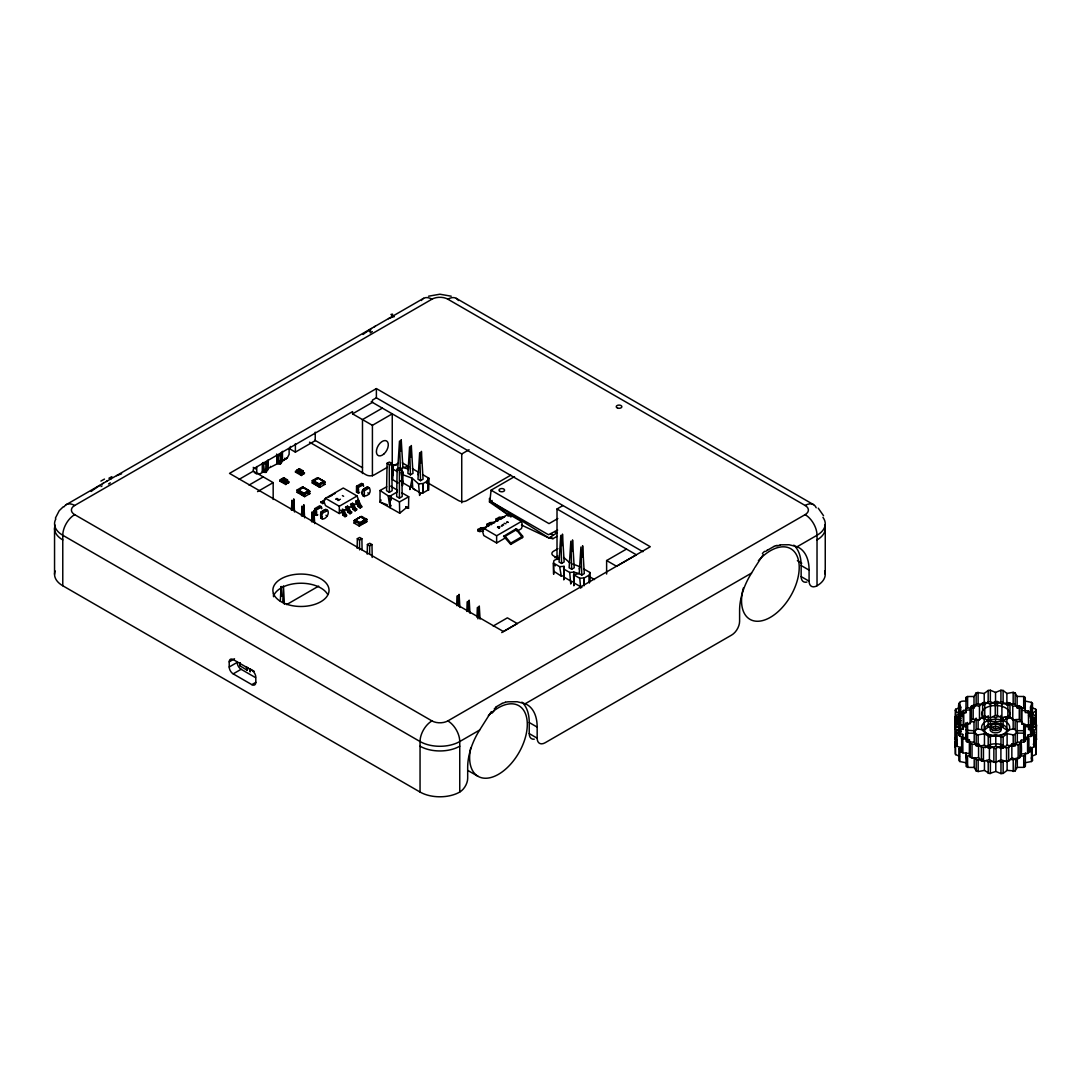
<?xml version="1.0" encoding="UTF-8"?>
<svg xmlns="http://www.w3.org/2000/svg" width="1091" height="1091" viewBox="0 0 1091 1091"><rect width="100%" height="100%" fill="white"/><g stroke="black" fill="none" stroke-linecap="round" stroke-linejoin="round"><path stroke-width="1.5" d="M258.376 473.439L259.481 474.067L263.19 472.021L263.204 462.461M262.317 463.28L262.276 471.503L277.278 463.784L276.65 454.074M281.492 452.397L281.478 460.402L282.46 460.907L287.288 457.92L289.129 454.292L289.115 448.428M327.532 510.274L322.5 513.179C318.627 525.003 331.419 515.784 327.532 510.274L325.186 509.579L320.931 512.293L320.918 518.102L322.486 518.975L321.095 517.925A12.56 7.255 0 0 1 322.486 516.807M364.339 496.555L364.339 490.759L369.372 487.854L367.026 487.172L362.771 489.873C358.339 499.787 373.708 496.282 369.372 487.854M422.517 474.53L428.627 478.063L428.177 480.585L422.913 483.654L422.885 492.968L420.621 493.064L412.712 488.359L412.18 478.199L402.347 474.53L402.947 472.117L400.356 469.035L399.497 441.023L397.82 467.562M564.061 566.352L563.802 579.662L564.061 566.352L559.615 566.638L553.505 563.106L553.942 560.583L559.41 557.624M284.86 483.068L284.86 481.376L287.465 479.876L287.738 481.417L284.86 483.068L280.892 480.763L281.151 479.235L283.755 477.735L287.465 479.876M300.489 474.04L300.489 472.362L303.093 470.862L303.366 472.389L300.489 474.04L296.52 471.748L296.779 470.221L299.384 468.721L303.093 470.862M317.44 515.047L314.658 514.447L314.699 508.679L319.731 505.76L321.286 506.647L321.668 508.692M359.28 492.627L356.498 492.041L356.539 486.259L361.571 483.354L363.139 484.24L363.508 486.286M583.753 568.929L589.863 572.461L589.399 574.957L584.149 578.053L584.094 585.799L583.944 577.93L579.785 578.271L573.661 574.752L573.866 585.594L573.661 574.752L579.226 573.607L581.762 575.066L584.299 573.607L582.621 545.745L582.253 557.283M350.061 513.766L347.238 507.833L345.561 507.274L347.443 506.183L348.82 506.92L350.156 510.983L351.643 512.006L350.061 513.766L348.111 512.361L345.561 507.274M355.107 510.861L352.284 504.915L350.606 504.356L352.488 503.278L353.852 504.001L355.202 508.065L356.689 509.088L355.107 510.861L353.157 509.442L350.606 504.356M386.705 486.777L380.063 490.486L379.982 502.037L399.715 513.206L407.134 507.07L408.525 508.311L408.73 496.76L401.665 492.682M503.619 525.085L503.128 524.376M358.653 500.346L357.071 495.982L339.301 506.265L339.301 513.534L357.071 503.265M428.627 478.063L428.477 490.309L428.627 478.063L427.045 481.063M265.781 472.567L265.931 462.325L263.545 463.702L264.499 472.458M280.073 464.316L280.21 454.074L277.837 455.452L278.791 464.207M589.29 582.676L589.399 574.957L589.454 582.771M408.416 469.525L408.457 466.416L402.347 462.884M589.713 581.789L589.863 572.461M303.271 487.568L308.835 490.595L303.666 493.5L298.102 490.364L303.271 487.35L308.835 490.595L303.666 493.759L298.102 490.364L303.271 487.35M318.395 478.253L323.959 481.281L318.79 484.186L313.226 481.049L318.395 478.035L323.959 481.281L318.79 484.445L313.226 481.049L318.395 478.035M357.152 548.35L357.33 538.668L359.662 537.454L361.885 538.736L362.089 550M367.231 554.173L367.408 544.491L369.74 543.277L371.976 544.559L372.208 557.433M387.073 463.28L386.569 490.705L389.351 492.314L392.133 490.705L391.642 463.348L389.405 462.066L387.073 463.28L389.296 464.739L389.351 492.314M397.151 469.103L396.66 496.528L399.442 498.137L402.211 496.528L401.72 469.171L399.497 467.889L397.151 469.103L399.388 470.562L399.442 498.137M508.161 522.398L506.592 522.139L508.024 522.248M510.724 544.395L510.752 543.127L505.174 536.254L503.633 536.281L510.724 544.395L522.616 537.536L522.657 536.213L517.093 529.394L515.757 529.026L503.633 536.281M277.278 463.784L277.564 454.633M361.707 507.042L358.898 501.083L357.534 500.36L355.83 501.737L358.175 506.524L360.153 507.942L361.707 507.042L359.785 505.665L358.421 501.601L357.534 500.36L355.83 501.737M1025.267 708.85L1023.699 707.95L1017.126 707.882L1017.126 696.426L1015.148 692.908L1013.171 692.335L1006.884 693.44L1003.12 690.453L1000.924 690.248L995.538 692.417L990.355 690.248L988.173 690.453L984.218 693.481L977.372 692.553L976.145 692.921L974.004 696.508L967.608 696.508L966.04 697.408L965.917 701.213C955.634 699.822 959.153 707.8 958.825 714.946L960.748 718.587L955.566 720.756L955.225 722.024L958.989 725.133L955.225 728.12L955.58 729.388L960.816 731.666C955.321 736.03 962.671 737.925 966.067 737.557M958.88 714.878L959.835 713.814L965.917 712.668L966.04 708.877L967.608 707.964L974.004 707.964L976.145 704.377L976.145 692.921M966.04 722.624L965.917 726.415L962.808 727.001L963.217 728.938L959.494 729.974M974.208 742.235L966.831 741.703L966.831 730.247L974.208 730.765L974.208 742.235L976.186 745.739L978.163 746.326L984.45 745.221L989.169 748.303L995.783 746.23L1000.965 748.399L1003.161 748.208L1007.116 745.18L1013.703 746.176L1015.053 745.767L1017.317 742.139L1023.726 742.139L1025.295 741.239L1025.404 737.448L1031.5 736.302L1032.509 735.157L1032.481 703.477L1031.541 702.399L1025.267 701.09M1025.335 753.663C1025.922 756.172 1022.008 756.158 1020.59 755.899M974.208 757.618L974.208 767.437L976.186 770.955L978.163 771.542L984.45 770.423L989.442 773.546L995.783 771.446L1000.965 773.614L1003.161 773.41L1007.116 770.382L1015.053 770.982L1017.317 767.355L1023.726 767.355L1025.295 766.455L1025.404 762.664L1031.5 761.518L1032.509 760.372L1031.827 747.635M293.37 510.424L293.738 498.873L294.529 511.993M303.448 516.248L303.83 504.697L304.621 517.816M313.526 522.071L313.908 510.52L314.699 523.625M346.57 515.784L343.774 509.824L342.397 509.102L344.647 514.379L346.57 515.784L345.015 516.684L343.065 515.279L341.742 511.243L340.433 510.247L342.192 510.738L343.774 509.824M400.847 451.251L401.229 439.7L402.906 467.562L400.356 469.035M410.925 457.074L411.307 445.523L412.984 473.385L410.448 474.844L407.911 473.385L409.575 446.846L410.448 474.844M421.017 462.898L421.399 451.347L423.063 479.208L420.526 480.667L417.989 479.208L419.667 452.67L420.526 480.667M458.725 605.9L459.106 594.35L459.897 607.455M468.816 611.724L469.198 600.173L469.976 613.278M478.894 617.547L479.276 605.996L480.067 619.102M562.083 545.65L562.465 534.099L564.142 561.96L561.592 563.42L559.056 561.96L560.733 535.422L561.592 563.42M572.161 551.473L572.543 539.922L574.221 567.784L571.684 569.243L569.134 567.784L570.811 541.245L571.684 569.243M248.107 667.787L247.071 670.174L240.115 665.919L240.211 663.233M345.015 516.684L342.192 510.738M360.153 507.942L355.925 500.81L358.898 501.083L357.575 502.474M398.024 482.945L392.46 479.549L392.733 466.198L398.174 463.225M282.76 602.477L283.442 585.908L284.396 604.264M281.914 479.645L279.814 480.19L279.814 481.049L281.873 480.517L282.828 478.444L282.828 479.304M267.513 460.566L267.118 468.694L268.072 460.116L268.072 469.103M280.319 601.196L281.069 586.535M397.451 491.85L390.537 495.846L389.951 507.506L391.137 505.392M408.293 469.771L408.457 466.416L402.906 467.562L408.266 469.048M402.947 472.117L402.497 485.577L402.347 474.53M553.505 563.106L553.642 574.139L553.505 563.106L555.346 565.834M388.164 495.846L390.537 495.846L389.951 507.506L388.164 495.846L380.063 490.486M291.392 510.152L292.02 500.196L292.32 510.083M301.471 515.975L302.098 506.019L302.398 515.907M311.549 521.798L312.176 511.843L312.49 521.73M456.747 605.628L457.374 595.672L457.688 605.56M466.839 611.451L467.466 601.496L467.766 611.383M476.917 617.274L477.544 607.319L477.899 618.842M954.925 737.775L954.884 739.043L957.066 740.407L955.225 741.866L955.28 753.567L955.58 754.59L959.507 756.308M1031.881 756.199L1035.768 754.577L1036.095 741.921L1034.786 740.748L1036.409 739.848L1036.45 738.648M1029.372 725.556L1021.967 724.042C1022.894 718.164 1016.021 719.446 1012.775 720.074L1012.775 706.327L1009.966 702.999L1007.866 702.59L1001.906 704.186L997.46 701.527L995.251 701.513L990.437 704.104L984.778 702.359L982.664 702.74L979.473 706.054L973.172 705.413L971.358 706.15L970.104 709.873L963.762 710.391L962.426 711.414L963.217 715.178L957.475 716.801L956.752 718.014L959.521 721.451L954.925 724.015L954.884 725.297L959.357 728.079L956.357 731.338L956.357 745.085L957.012 746.312L959.807 747.212L958.839 748.931L958.839 760.4L959.848 761.532L966.067 762.773M1036.409 739.848L1036.45 724.819L1031.963 722.037L1034.936 718.696L1034.977 724.888M266.422 472.117L267.077 463.798L265.931 462.325M280.714 463.866L281.369 455.547L280.21 454.074M325.677 511.611L325.991 509.361M510.97 516.998L489.954 500.633L491.073 490.173L514.516 476.631M502.392 525.739L502.065 524.989L502.542 525.698M355.08 520.175L360.63 516.779L365.799 519.943L360.235 522.971L355.08 520.175L360.63 516.779L365.799 519.943M290.001 449.165L290.397 446.424M285.787 484.499L288.815 481.895L286.701 482.454L285.787 484.499L279.814 481.049M301.416 475.471L304.444 472.88L302.33 473.426L301.416 475.471L295.443 472.021L298.457 469.43M392.46 479.549L392.733 466.198L392.855 475.649M418.058 474.803L418.549 472.239L412.425 468.707M367.653 487.922L367.844 486.954M316.267 515.429L316.226 509.565L314.699 508.679M356.498 492.041L358.107 492.955L358.38 489.886L358.08 487.159L356.539 486.259M955.225 722.024L955.566 709.3L960.748 707.118L958.825 703.49M1032.481 703.477L1030.504 706.982L1035.754 709.273L1036.082 710.459L1036.109 728.092L1035.768 729.361L1030.586 731.529L1032.509 735.157M359.444 522.93L360.235 524.989L359.239 526.026L359.444 522.93L365.799 519.261L366.794 519.371L366.794 521.675L359.239 526.026L354.084 523.039L354.684 520.175L361.626 516.398L366.794 519.371L359.239 523.735L354.084 520.748L361.039 516.507M579.185 569.038L579.785 566.638L572.748 564.006M517.079 531.167L521.457 528.63L522.425 525.18L521.443 521.443L508.542 514.025L483.749 528.33L482.767 532.053L483.749 535.531L496.637 542.977L505.392 537.904M498.737 527.894L497.496 527.171L499.501 527.621L498.232 527.117L499.242 526.53C497.032 527.348 501.014 526.626 498.382 527.212M363.385 485.877A12.56 7.255 60 0 0 363.167 484.554L363.003 484.404A12.56 7.255 0 0 1 358.366 487.091L358.162 487.295A12.56 7.255 60 0 1 358.162 492.764L358.366 492.873A12.56 7.255 0 0 0 359.621 492.396M412.084 487.104L410.543 487.241L409.848 489.586L412.18 478.199L418.549 483.886L419.585 495.437L420.621 493.064M1036.45 724.901L1036.409 726.101L1031.8 728.665L1034.582 732.102L1033.859 733.316L1028.104 734.939L1028.418 739.084L1021.231 740.243L1019.976 743.967L1018.162 744.703L1011.848 744.062L1011.848 757.809L1008.67 761.123L1006.543 761.504L1000.897 759.772L996.083 762.35L993.86 762.336L989.414 759.677L983.455 761.273L981.368 760.863L978.559 757.536C975.313 758.177 968.426 759.459 969.367 753.567L962.917 752.845L961.648 751.794L961.648 738.048L962.753 734.407L957.012 732.566L956.357 731.338M961.648 751.794L962.03 750.513L958.839 748.931M1012.775 706.327C1016.13 705.686 1022.799 704.418 1021.967 710.296L1028.418 711.018L1029.604 712L1028.568 715.71L1034.323 717.551L1034.895 718.628M1030.504 735.47L1031.513 730.411L1028.568 729.456L1029.29 727.111L1025.267 726.306M1035.809 754.413L1035.905 734.952M501.069 526.23L501.205 526.353M955.566 745.971L955.225 747.226L955.225 739.357M1035.768 743.107L1033.232 744.171M962.835 724.833L970.104 723.633L971.358 719.896L971.358 706.15M1011.848 757.809C1024.422 763.4 1020.971 747.349 1021.231 740.243M55.368 518.17L59.228 510.683L63.387 506.66M574.261 581.694L571.779 581.639L570.743 584.012L569.693 572.461L563.583 568.929M322.2 517.093L320.904 517.816A12.56 7.255 60 0 1 320.904 512.497L321.095 512.156A12.56 7.255 0 0 1 325.704 509.497L325.909 509.565A12.56 7.255 60 0 0 325.691 510.683M363.767 494.796A12.56 7.255 0 0 0 362.948 495.519L362.744 495.409A12.56 7.255 60 0 1 362.744 490.077L362.948 489.736A12.56 7.255 0 0 1 367.544 487.077L367.749 487.145A12.56 7.255 60 0 0 367.531 488.277M322.322 502.528L324.995 499.323L322.322 502.528L320.836 501.833L322.786 503.578L324.368 502.665L322.418 501.833L320.863 502.733M357.071 495.982L343.27 488.018L325.486 498.287L323.891 501.465L325.486 505.556L339.301 513.534M322.786 503.578L324.15 501.083M381.1 500.033L379.982 502.037L387.332 504.806M958.839 735.184L958.839 723.728L960.816 720.21L955.58 717.919L955.225 716.664L958.989 713.664L955.225 710.555M1036.109 728.092L1032.345 724.983L1036.109 721.997L1035.754 720.728L1030.504 718.451C1035.945 714.032 1028.922 712.423 1025.267 712.559L1025.267 697.394L1023.74 696.522L1017.126 696.426M754.945 567.429L763.209 554.664M754.399 568.356L751.549 573.075A49.136 28.366 -60 0 0 739.603 610.237L739.603 621.297A11.224 6.478 -60 0 1 731.666 635.044L545.118 742.753A11.224 6.478 -60 0 1 537.167 738.171L529.23 733.588L529.23 722.528A49.136 28.366 -60 0 0 521.921 702.113M974.004 733.179L974.004 721.724L976.145 718.137L976.145 729.593L974.004 733.179L967.608 733.179L966.081 734.052L965.917 737.884L961.348 738.743M1015.175 745.739L1015.175 734.27L1017.317 730.684L1023.726 730.684L1025.295 729.784L1025.404 725.992L1032.018 724.274L1030.586 720.074L1035.768 717.905L1036.109 716.637L1032.345 713.528L1036.109 710.541M1015.175 770.942L1015.939 758.218M55.15 570.988A28.066 16.201 0 0 0 62.773 585.758L420.049 792.039A28.066 16.201 0 0 0 459.747 792.039A11.224 6.478 -60 0 0 467.684 778.278L467.684 767.218A49.136 28.366 -60 0 1 479.631 730.056L491.291 711.659M1033.859 733.316L1033.859 747.062L1034.582 732.102M426.472 483.245L428.177 480.585L428.231 489.927L422.885 492.968L422.708 483.531L418.549 483.886M362.798 489.968L364.339 490.759M1032.509 748.917L1028.513 750.608C1030.449 754.849 1022.963 753.445 1021.231 753.99M298.102 489.859L304.457 493.527L304.662 496.623L309.817 493.65L309.23 490.786L302.275 486.995L297.107 489.982L297.107 492.273L304.662 496.623L298.907 492.614L298.102 489.859L297.107 489.982L304.662 494.332L309.817 491.359L302.875 487.118M313.226 480.545L319.581 484.213L319.786 487.309L324.941 484.336L324.354 481.472L324.941 482.045L319.786 485.018L312.244 480.667L312.244 482.958L319.786 487.309L314.031 483.299L313.226 480.545L312.244 480.667L317.399 477.681L324.941 482.045M956.357 745.085L957.421 743.939L955.239 741.948M1031.5 750.049L1031.5 761.518M971.358 719.896L973.172 719.174L979.473 719.815L982.664 716.487L984.778 716.119L990.437 717.851L995.947 715.26L1001.906 717.946L1007.866 716.337L1009.966 716.76L1012.775 720.074M962.248 752.313L962.248 738.566L969.367 739.821C968.44 745.712 975.286 744.417 978.559 743.789L981.368 747.103L983.455 747.526L989.414 745.917L995.115 748.603L1000.897 746.012L1006.543 747.758L1008.67 747.376L1011.848 744.062M270.418 466.484L270.595 466.375M297.679 470.971L298.457 470.276M340.365 499.255L340.024 499.419M321.286 506.647L316.226 509.565M363.139 484.24L358.08 487.159M91.18 491.468L92.039 490.773M363.098 334.473L363.944 333.791M364.039 494.673L362.812 495.723L364.38 496.569M495.832 707.036L502.119 703.409M767.75 550.041L774.037 546.414M92.462 490.432L99.581 485.509M364.38 333.451L371.499 328.514M976.145 704.377L978.122 703.804L984.218 704.936L988.173 701.908L990.355 701.704L995.538 703.886L1001.62 701.758L1006.884 704.895L1013.171 703.79L1015.148 704.363L1017.126 707.882M981.109 718.11L984.218 718.696L986.782 716.732M976.145 729.593L978.122 729.006L984.218 730.152L988.173 727.124L990.355 726.92L995.538 729.088L1002.029 727.015L1006.884 730.111L1013.171 729.006L1015.148 729.579L1017.126 733.097L1023.699 733.166L1025.267 734.066M974.208 730.765L976.186 734.284L978.163 734.87L984.45 733.752L989.714 736.889L995.783 734.775L1000.965 736.943L1003.161 736.739L1007.116 733.711L1013.212 734.857L1015.175 734.27M998.429 761.095L1000.965 762.159L1004.552 760.891M1027.572 753.472L1027.572 739.725M356.934 502.61L358.421 501.601M287.288 457.92L282.46 460.907L282.446 451.347M350.075 512.975L351.643 512.006M355.12 510.07L356.689 509.088M389.296 464.739L391.642 463.348M399.388 470.562L401.72 469.171M359.566 549.864L359.553 540.127L361.885 538.736M369.658 554.051L369.631 545.95L371.976 544.559M102.499 483.736L103.386 483.218M374.404 326.755L375.29 326.223M365.758 519.711L360.235 522.971L355.107 519.93M347.238 507.833L348.82 506.92M352.284 504.915L353.852 504.001M341.742 511.243L343.283 510.343M343.57 514.788L345.111 513.888M510.752 543.127L522.657 536.213M276.637 463.198L280.278 461.098M358.707 506.047L360.248 505.147M484.445 528.549L486.422 527.403L480.845 527.921L477.872 529.476L477.913 530.853L479.495 531.658L483.49 531.031M494.578 522.698L488.263 524.853L487.022 524.198L487.063 525.576L488.632 526.38M111.241 478.663L106.4 481.458M66.265 504.628L107.436 480.858M110.586 479.044L423.54 298.361M64.096 506.797A16.842 9.724 60 0 1 74.679 505.474L431.954 299.193A11.224 6.478 0 0 1 447.842 299.193A16.842 9.724 -60 0 1 458.411 300.53M376.381 388.587L229.505 473.385L503.415 631.525L650.291 546.727L376.381 388.587L376.381 397.82L642.926 551.719M376.381 397.82L372.413 400.111L372.413 402.402L352.57 413.857L352.57 411.58L253.317 468.871L253.317 471.162L273.173 482.617L273.173 499.473M239.147 479.344L253.317 471.162M265.549 469.321C256.63 474.421 273.296 469.88 265.754 469.225M289.538 448.742L295.388 452.124L315.231 440.655L315.231 432.159M249.062 485.072L263.245 476.89M382.341 408.129L362.485 419.585L362.485 473.521M257.571 491.618L273.173 482.617M352.57 413.857L372.413 425.326L392.255 413.857L392.255 466.102M280.619 481.431L281.751 480.776M296.247 472.403L297.379 471.748M285.419 480.231L284.315 481.731L283.196 481.09L284.315 479.604L285.419 481.09M301.048 471.217L299.943 470.576L298.825 472.062L299.943 472.703L301.048 471.217L301.048 472.062M285.228 483.027L286.333 482.386L287.71 483.231L286.333 482.386M300.857 473.999L301.962 473.371L303.339 474.203L301.962 473.371M319.186 484.445L319.786 485.018M304.062 493.759L304.662 494.332M328.705 497.128L330.287 496.214M333.751 494.209L335.332 493.309M387.25 467.371L374.24 474.885A5.687 3.287 0 0 1 366.208 474.885L309.517 442.169M335.728 499.146L336.942 498.451M336.301 499.119L337.201 498.601M337.937 499.078L337.092 499.569L339.124 499.637M338.115 500.524L339.383 499.787M316.226 515.388L314.658 514.447M346.788 508.324L348.329 507.424L347.443 506.183M351.834 505.406L353.375 504.519L352.488 503.278M345.056 515.811L346.597 514.911M360.18 507.07L361.735 506.183M371.226 401.706L461.738 453.965L469.048 449.737M360.235 524.771L365.403 522.466M286.619 604.605L318.667 586.112M510.779 475.185L466.703 500.646A5.687 3.287 0 0 1 458.67 500.646L428.327 483.177M492.136 500.469L489.491 501.996L489.491 498.423L490.282 501.164L548.432 534.726L557.637 530.131M229.219 661.842A5.619 3.246 60 0 1 233.188 659.55L251.844 670.324A5.619 3.246 60 0 1 255.812 677.197L255.812 682.352L251.844 684.643L233.188 673.87A5.619 3.246 60 0 1 229.219 666.996L229.219 661.842L234.51 658.787M229.219 666.996L237.156 662.414A5.619 3.246 60 0 0 241.125 669.288L255.485 677.579M477.913 530.853L480.858 529.149L480.845 527.921M487.063 525.576L490.009 523.871L491.591 524.676M496.16 518.921L497.414 519.575L501.751 518.552L504.697 516.848L499.119 517.366L496.16 518.921L496.2 520.298L499.146 518.593L500.728 519.384M233.188 673.87L241.125 669.288M505.979 523.707L504.165 523.325M496.637 542.977L496.637 535.776L521.443 521.443M557.01 559.533L557.01 508.979L562.861 505.597M557.828 518.552L549.032 523.625L491.073 490.173M556.969 532.803L554.992 531.522L556.969 532.803L549.032 538.027L521.443 525.03M508.215 515.225L507.983 516.125L508.556 515.17L489.491 501.996L490.009 500.919L549.032 538.027L553.001 538.668L556.969 536.377M557.91 548.718L553.532 551.241A5.687 3.287 0 0 0 553.532 555.892L559.383 559.274M554.992 557.733L557.91 556.055M493.2 626.029L507.383 617.847L517.311 623.575L501.71 632.575M606.623 574.03L606.623 560.542L626.479 549.087M74.679 505.474A11.224 6.478 0 0 0 74.679 514.638L431.954 720.906A11.224 6.478 0 0 0 447.842 720.906L805.117 514.638A11.224 6.478 0 0 0 805.117 505.474L447.842 299.193M479.631 730.056L459.747 741.539A28.066 16.201 0 0 1 420.049 741.539L62.773 535.258A28.066 16.201 0 0 1 55.873 518.893M505.351 702.181A44.486 36.508 79.9 0 1 508.297 701.799L517.12 701.731L525.235 703.736L751.549 573.075M780.215 544.845L789.038 544.75L797.139 546.741L817.023 535.258A28.066 16.201 0 0 0 822.941 517.366M505.174 536.254L517.093 529.394M343.065 515.279L344.647 514.379M348.111 512.361L349.693 511.474L351.616 512.865M353.157 509.442L354.739 508.556L356.662 509.961M390.537 497.223L399.442 501.942L408.73 496.76M358.175 506.524L359.785 505.665M487.022 524.198L489.982 522.644L494.168 522.248M330.928 496.01L332.496 495.178M320.836 501.833L323.972 501.533M388.505 318.695L392.174 317.154M116.587 475.69L121.619 473.794M295.443 472.021L297.502 471.489M1019.867 757.768L1019.976 743.967M958.103 733.438L960.748 732.334L958.825 728.706M353.552 508.747L355.202 508.065M348.506 511.665L350.156 510.983M280.114 460.947C271.236 464.507 285.46 463.852 280.973 460.879M992.892 716.528L995.538 717.633L999.029 716.228M986.373 760.495L988.214 761.954L992.292 761.395M1018.162 758.45L1018.162 744.703M354.084 520.748L354.684 520.175M354.084 523.039L355.871 522.466M365.008 522.248L366.794 521.675M1015.175 759.486L1010.225 759.513M428.545 296.207L439.905 294.215L451.251 296.207M1028.104 748.685L1033.859 747.062M1013.212 746.312L1013.212 734.857M1013.212 771.528L1013.212 760.072M776.41 545.623L777.297 545.405M505.392 702.386L504.506 702.618A38.24 31.298 64.2 0 0 502.133 703.45M392.992 316.922L394.328 316.676M483.463 529.108L479.126 530.131L477.872 529.476M366.194 519.493L366.794 519.371M1004.961 717.128L1006.884 718.642L1010.962 717.933M975.218 757.781C976.104 761.341 980.836 759.677 983.086 759.213M1006.543 747.758L1006.543 761.504M553.792 571.248L561.32 576.143L564.033 575.721M400.465 481.417L402.947 481.472M569.693 572.461L573.866 572.107L579.226 573.607L580.903 547.068L581.762 575.066M970.745 721.724L974.004 721.724M1016.116 719.842L1017.126 721.642L1021.381 721.683M974.208 767.437L967.635 767.368L967.526 755.858L969.94 755.94M277.837 455.452L281.369 455.547M263.545 463.702L267.077 463.798M1025.267 737.761L1028.377 738.389M958.839 723.728L959.848 724.86L966.067 726.101M323.154 483.763L324.941 484.336M312.244 482.958L314.031 483.531M308.03 493.077L309.817 493.65M297.107 492.273L298.907 492.846M309.817 491.359L309.23 490.786M405.661 507.083L408.525 508.311L405.757 506.619M1030.504 732.197L1032.782 733.179M303.625 472.485L304.444 472.88M288.815 481.895L283.565 478.963M496.2 520.298L497.782 521.089M498.751 527.048L499.678 527.512L498.751 526.994M1023.699 696.494L1023.699 707.95M967.635 767.368L966.108 755.04M262.276 471.503L263.19 472.021M320.931 512.293L322.5 513.179M456.256 298.361L813.531 504.628M797.371 560.665L801.762 563.201M793.825 545.132A49.136 28.366 -60 0 1 801.149 565.533L809.086 570.116L809.086 581.176A11.224 6.478 -60 0 0 817.023 585.758A28.066 16.201 0 0 0 824.646 570.988M801.149 565.533L801.149 576.594L809.086 581.176M966.831 730.247L966.108 729.824M557.01 508.979L636.408 554.814L616.551 566.27L606.623 560.542M966.831 766.918L966.108 766.496L966.067 752.954M550.382 537.154L553.001 538.668M588.663 576.171L594.513 579.553M497.687 527.062L499.078 527.867M392.269 468.707L397.151 471.53M483.749 528.33L496.637 535.776M402.647 482.672L410.543 487.241M563.883 577.071L571.779 581.639M573.961 582.894L581.858 587.449M314.849 440.232L362.485 467.725M284.765 458.193L285.869 458.834M303.625 473.262L304.444 473.726M342.41 495.587L343.624 496.296M296.779 470.221L300.489 472.362M295.443 471.176L301.416 474.626M325.486 498.287L339.301 506.265M287.997 482.277L288.815 482.754M283.196 480.231L284.315 480.872M281.151 479.235L284.86 481.376M279.814 480.19L285.787 483.64M529.23 722.528L537.167 727.111L537.167 738.171M467.957 770.519L478.063 776.356M254.271 671.347L250.289 669.056L250.139 671.947L250.098 668.797M966.831 741.703L966.067 741.253L966.04 724.056M390.714 486.122L397.479 490.227M367.803 492.846L369.249 493.732M325.95 515.252L327.395 516.152M254.258 472.471L256.808 474.053L256.699 466.566M412.712 488.359L415.235 489.941M522.616 537.536L515.757 529.026M367.408 544.491L369.631 545.95M357.33 538.668L359.553 540.127M253.235 467.357L255.662 468.994M1028.418 711.018L1028.568 729.456M1029.604 712L1029.686 716.651M563.583 557.283L569.938 562.956M1031.472 702.331L1031.472 713.787M818.236 508.161L823.541 515.716M956.957 732.484L957.012 746.312M1031.227 757.959L1032.509 760.372M353.375 504.519L354.739 508.556M348.329 507.424L349.693 511.474M1035.754 709.273L1035.768 729.361M1035.905 746.421L1036.109 747.212M246.43 667.419L247.071 670.174L246.771 666.874M559.615 566.638L561.32 576.143M400.902 472.089L402.552 481.24M390.537 495.846L391.137 500.087M579.785 578.271L580.671 588.185M273.446 593.395L273.623 596.736M302.33 473.426L302.371 474.258M286.701 482.454L286.742 483.286M281.219 586.549L281.642 596.382M399.442 501.942L399.715 513.206M499.119 517.366L499.146 518.593M489.982 522.644L490.009 523.871M240.047 662.823L240.115 665.919M322.404 501.014L322.418 501.833M299.384 468.721L299.398 470.085M283.755 477.735L283.769 479.113M1035.754 739.398L1035.754 742.671M1034.323 717.551L1034.323 723.66M1031.963 722.037L1031.963 734.257M1031.8 728.665L1031.8 734.775M1031.5 724.847L1031.5 736.302M1030.504 706.982L1030.504 718.451M1030.586 720.074L1030.586 731.529M1030.586 746.926L1030.586 751.835M1028.908 738.702L1028.908 752.449M1028.104 734.939L1028.104 739.521M1025.267 724.247L1025.295 741.239M1025.404 752.831L1025.295 766.455M1023.699 723.347L1023.726 742.139M1023.726 755.899L1023.726 767.355M1021.967 710.296L1021.967 724.042M1021.067 706.641L1021.067 720.387M1019.294 705.863L1019.294 719.624M1017.317 730.684L1017.317 742.139M1017.317 757.536L1017.317 767.355M1017.126 721.642L1017.126 733.097M1015.148 692.908L1015.148 704.363M1015.148 719.76L1015.148 729.579M1013.171 692.335L1013.171 703.79M1013.171 719.174L1013.171 729.006M1009.966 702.999L1009.966 716.76M1008.67 747.376L1008.67 761.123M1007.866 702.59L1007.866 716.337M1007.116 733.711L1007.116 745.18M1007.116 760.563L1007.116 770.382M1006.884 693.44L1006.884 704.895M1006.884 718.642L1006.884 730.111M1003.12 690.453L1003.12 701.908M1003.12 717.292L1003.12 727.124M1003.161 736.739L1003.161 748.208M1003.161 761.954L1003.161 773.41M1001.906 704.186L1001.906 717.946M1000.924 690.248L1000.924 701.704M1000.924 715.464L1000.924 726.92M1000.965 736.943L1000.965 748.399M1000.965 762.159L1000.965 773.614M1000.897 746.012L1000.897 759.772M997.46 701.527L997.46 715.287M996.083 748.603L996.083 762.35M995.783 734.775L995.783 746.23M995.783 761.627L995.783 771.446M995.538 692.417L995.538 703.886M995.538 717.633L995.538 729.088M995.251 701.513L995.251 715.26M993.86 748.576L993.86 762.336M990.355 690.248L990.355 701.704M990.437 704.104L990.355 726.92M990.396 736.943L990.396 748.412M990.396 762.159L990.396 773.614M989.414 745.917L989.414 759.677M988.214 736.752L988.214 748.208M988.214 761.954L988.214 773.424M988.173 690.453L988.173 701.908M988.173 715.669L988.173 727.124M984.778 702.359L984.778 716.119M984.45 733.752L984.45 745.221M984.45 760.604L984.45 770.423M984.218 693.481L984.218 704.936M984.218 718.696L984.218 730.152M983.455 747.526L983.455 761.273M982.664 702.74L982.664 716.487M981.368 747.103L981.368 760.863M979.473 706.054L979.473 719.815M978.559 743.789L978.559 757.536M978.122 692.335L978.122 703.804M978.122 719.705L978.122 729.006M978.163 734.87L978.163 746.326M978.163 760.072L978.163 771.542M976.186 734.284L976.186 745.739M976.186 759.5L976.186 770.955M974.004 696.508L974.004 707.964M973.172 705.413L973.172 719.174M972.026 744.253L972.026 758M970.254 743.476L970.254 757.236M970.104 709.873L970.104 723.633M969.367 739.821L969.367 753.567M967.608 696.508L967.608 707.964M967.608 722.433L967.635 742.166M966.04 697.408L965.917 712.668M963.762 710.391L963.762 724.138M963.217 715.178L963.217 728.938M962.753 734.407L962.917 752.845M962.426 711.414L962.426 716.569M960.748 707.118L960.748 718.587M960.816 720.21L960.816 731.666M960.816 747.062L960.816 751.972M959.835 702.345L959.835 713.814M959.848 724.86L959.848 736.33M959.848 750.076L959.848 761.532M959.521 721.451L959.357 734.188M958.989 713.664L958.989 725.133M957.475 716.801L957.475 722.815M956.752 718.014L956.752 724.029M955.566 709.3L955.58 729.388M955.566 738.798L955.58 754.59M955.225 716.664L955.225 728.12M954.925 724.015L954.884 739.043M825.246 528.467L825.246 574.302M817.023 585.758L817.023 535.258A16.842 9.724 60 0 0 805.117 514.638M573.866 572.107L573.866 581.462M461.738 453.965L461.738 502.842M459.747 792.039L459.747 741.539A16.842 9.724 60 0 0 447.842 720.906M420.049 792.039L420.049 741.539A16.842 9.724 -60 0 1 431.954 720.906M372.413 425.326L372.413 475.881M299.943 470.576L299.943 471.421M295.388 443.628L295.388 452.124M284.315 479.604L284.315 480.449M62.773 585.758L62.773 535.258A16.842 9.724 -60 0 1 74.679 514.638M54.55 528.467L54.55 574.302M421.385 300.53A16.842 9.724 60 0 1 431.954 299.193M805.117 505.474A16.842 9.724 -60 0 1 816.191 507.765M525.235 703.736A49.136 28.366 -60 0 1 537.167 727.111M824.646 525.139A28.066 16.201 0 0 1 817.023 539.922M459.747 746.203A28.066 16.201 0 0 1 420.049 746.203M273.486 596.122A28.066 16.201 0 0 1 299.534 583.249A28.066 16.201 0 0 1 327.709 594.527M62.773 539.922A28.066 16.201 0 0 1 55.15 525.139M255.812 682.352A5.619 3.246 60 0 1 251.844 684.643M797.139 546.741A49.136 28.366 -60 0 1 809.086 570.116M777.378 545.841A44.486 36.098 -86 0 1 780.242 545.118M774.037 546.441A38.24 31.394 72.6 0 1 776.397 545.568M765.664 551.46A38.24 31.08 64.2 0 1 767.614 549.837M762.391 553.546A44.486 34.707 78.1 0 1 764.559 551.323M492.259 712.982A44.486 32.362 88.4 0 1 494.1 710.65M494.196 709.027A38.24 30.548 72 0 1 496.01 707.295M534.249 739.207A11.224 6.478 -60 0 1 529.23 733.588M100.904 481.09A44.486 13.719 -37.8 0 1 104.491 479.085M108.909 478.24A38.24 4.309 -33.3 0 1 111.868 476.658M100.986 486.572A38.24 1.214 -31.6 0 1 102.049 485.931M108.541 483.968A44.486 6.164 -38.2 0 1 110.314 482.836M390.919 314.481A44.486 9.996 -44.7 0 1 392.528 314.113M391.574 315.449A38.24 3.464 -35 0 1 392.746 315.013M369.413 331.528A38.24 1.432 -31.2 0 1 370.626 330.805M370.19 332.919A44.486 7.951 -34.9 0 1 372.345 331.555M806.904 582.089A11.224 6.478 -60 0 1 801.149 576.594M758.395 560.665A40.79 23.552 -60 0 1 798.817 562.097A40.79 23.552 -60 0 1 767.628 618.774A40.79 23.552 -60 0 1 743.353 588.008M488.386 715.641A40.79 23.552 -60 0 1 527.008 719.801A40.79 23.552 -60 0 1 496.405 775.428A40.79 23.552 -60 0 1 470.794 747.621M317.767 514.816A12.56 7.255 0 0 1 316.513 515.293L316.308 515.225A12.56 7.255 60 0 0 316.322 509.852L316.513 509.511A12.56 7.255 0 0 0 321.122 506.851L321.327 506.96A12.56 7.255 60 0 1 321.531 508.283M391.028 465.298A5.537 3.205 0 0 1 396.442 465.08M401.27 480.599A3.082 1.787 0 0 1 400.847 480.654M412.466 486.068A3.082 1.787 0 0 1 410.721 486.491M423.117 491.509A3.082 1.787 0 0 1 422.708 491.809M985.364 747.69A11.224 6.478 0 0 1 995.66 743.789A11.224 6.478 0 0 1 1005.97 747.69M553.001 535.095L551.023 533.813L553.001 535.095M286.919 604.305A28.066 16.201 0 0 0 329.032 590.272A28.066 16.201 0 0 0 286.919 576.239A28.066 16.201 0 0 0 286.919 604.305M617.642 408.102A2.809 1.623 0 0 0 621.856 406.698A2.809 1.623 0 0 0 617.642 405.293A2.809 1.623 0 0 0 617.642 408.102M383.882 453.992A8.414 4.869 -60 0 0 386.541 440.941A8.414 4.869 -60 0 0 376.586 449.778A8.414 4.869 -60 0 0 383.882 453.992M499.814 491.318A2.809 1.623 0 0 0 504.506 490.582A2.809 1.623 0 0 0 501.069 488.604A2.809 1.623 0 0 0 499.814 491.318M990.055 735.252A11.224 6.478 0 0 0 1006.898 729.647A11.224 6.478 0 0 0 990.055 724.029A11.224 6.478 0 0 0 990.055 735.252M992.851 732.443A5.619 3.246 0 0 0 1001.279 729.647A5.619 3.246 0 0 0 992.851 726.838A5.619 3.246 0 0 0 992.851 732.443M988.651 720.619A14.033 8.101 0 0 0 1009.693 713.596A14.033 8.101 0 0 0 988.651 706.586A14.033 8.101 0 0 0 988.651 720.619M987.423 733.916A14.033 8.101 0 0 0 1009.625 728.188A14.033 8.101 0 0 0 989.946 719.951A14.033 8.101 0 0 0 987.423 733.916M992.851 730.152A5.619 3.246 0 0 0 1001.279 727.342A5.619 3.246 0 0 0 992.851 724.547A5.619 3.246 0 0 0 992.851 730.152"/></g></svg>
